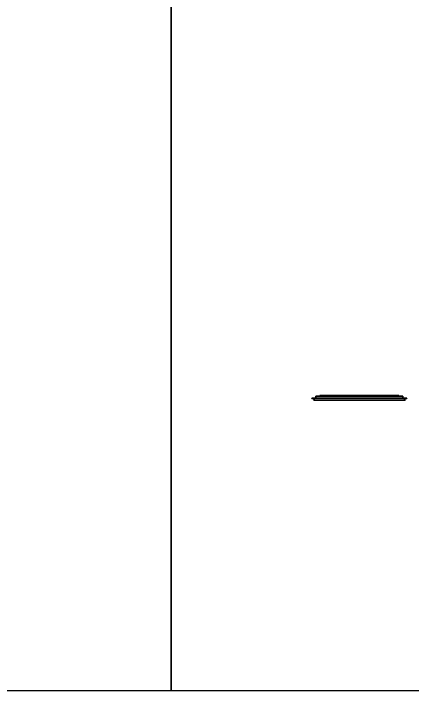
# Model space of a CAD drawing. Header units: millimetres. Extents: x 2519235 to 7246330, y 25937 to 201821.
# Drawn here: x 3278831 to 3320726, y 59821 to 130821 of the extents above; entities that cross this region are included whole.
import ezdxf

# ---------------------------------------------------------------- set-up
doc = ezdxf.new("R2010")
doc.units = ezdxf.units.MM
doc.set_wipeout_variables(frame=1)
doc.layers.add('A-canopy', color=7, linetype='Continuous')

# ---------------------------------------------------------------- blocks, each defined once
blk = doc.blocks.new('*U938')
at = {"color": 7}
blk.add_wipeout([(9146, -301), (8896, -301), (8896, -470), (8946, -470), (8946, -476), (200, -476), (-644, -476), (-644, -470), (-594, -470), (-594, -301), (-844, -301), (-844, -276), (-419, -260), (-419, -76), (0, -76), (0, 0), (200, 0), (8302, 0), (8302, -76), (8721, -76), (8721, -260), (9146, -276)], dxfattribs=at).dxf.layer = 'A-canopy'
at = {"layer": 'A-canopy', "color": 7}
for p, q in [((8896, -301), (-594, -301)), ((-594, -470), (8896, -470)), ((-419, -260), (8721, -260)), ((0, -76), (8302, -76))]:
    blk.add_line(p, q, dxfattribs=at)
for points in [[(200, 0), (0, 0), (0, -76), (-419, -76), (-419, -260), (-844, -276), (-844, -301), (-594, -301), (-594, -470), (-644, -470), (-644, -476), (200, -476), (8946, -476), (8946, -470), (8896, -470), (8896, -301), (9146, -301), (9146, -276), (8721, -260), (8721, -76), (8302, -76), (8302, 0)], [(9146, -301), (8896, -301), (8896, -470), (8946, -470), (8946, -476), (200, -476), (-644, -476), (-644, -470), (-594, -470), (-594, -301), (-844, -301), (-844, -276), (-419, -260), (-419, -76), (0, -76), (0, 0), (200, 0), (8302, 0), (8302, -76), (8721, -76), (8721, -260), (9146, -276)]]:
    blk.add_lwpolyline(points, close=True, dxfattribs=at)

msp = doc.modelspace()

# ---------------------------------------------------------------- linework, layer by layer
at = {"color": 7}
for points in [[(3195400.188, 59821.36), (3295400.188, 59821.36), (3295400.188, 159821.36), (3195400.188, 159821.36)], [(3295400.188, 59821.36), (3395400.188, 59821.36), (3395400.188, 159821.36), (3295400.188, 159821.36)]]:
    msp.add_lwpolyline(points, close=True, dxfattribs=at)

# ---------------------------------------------------------------- next in the draw order: block references
at = {"layer": 'A-canopy', "color": 7}
msp.add_blockref('*U938', (3310999.611, 90758.619), dxfattribs=at)

doc.saveas('drawing.dxf')
